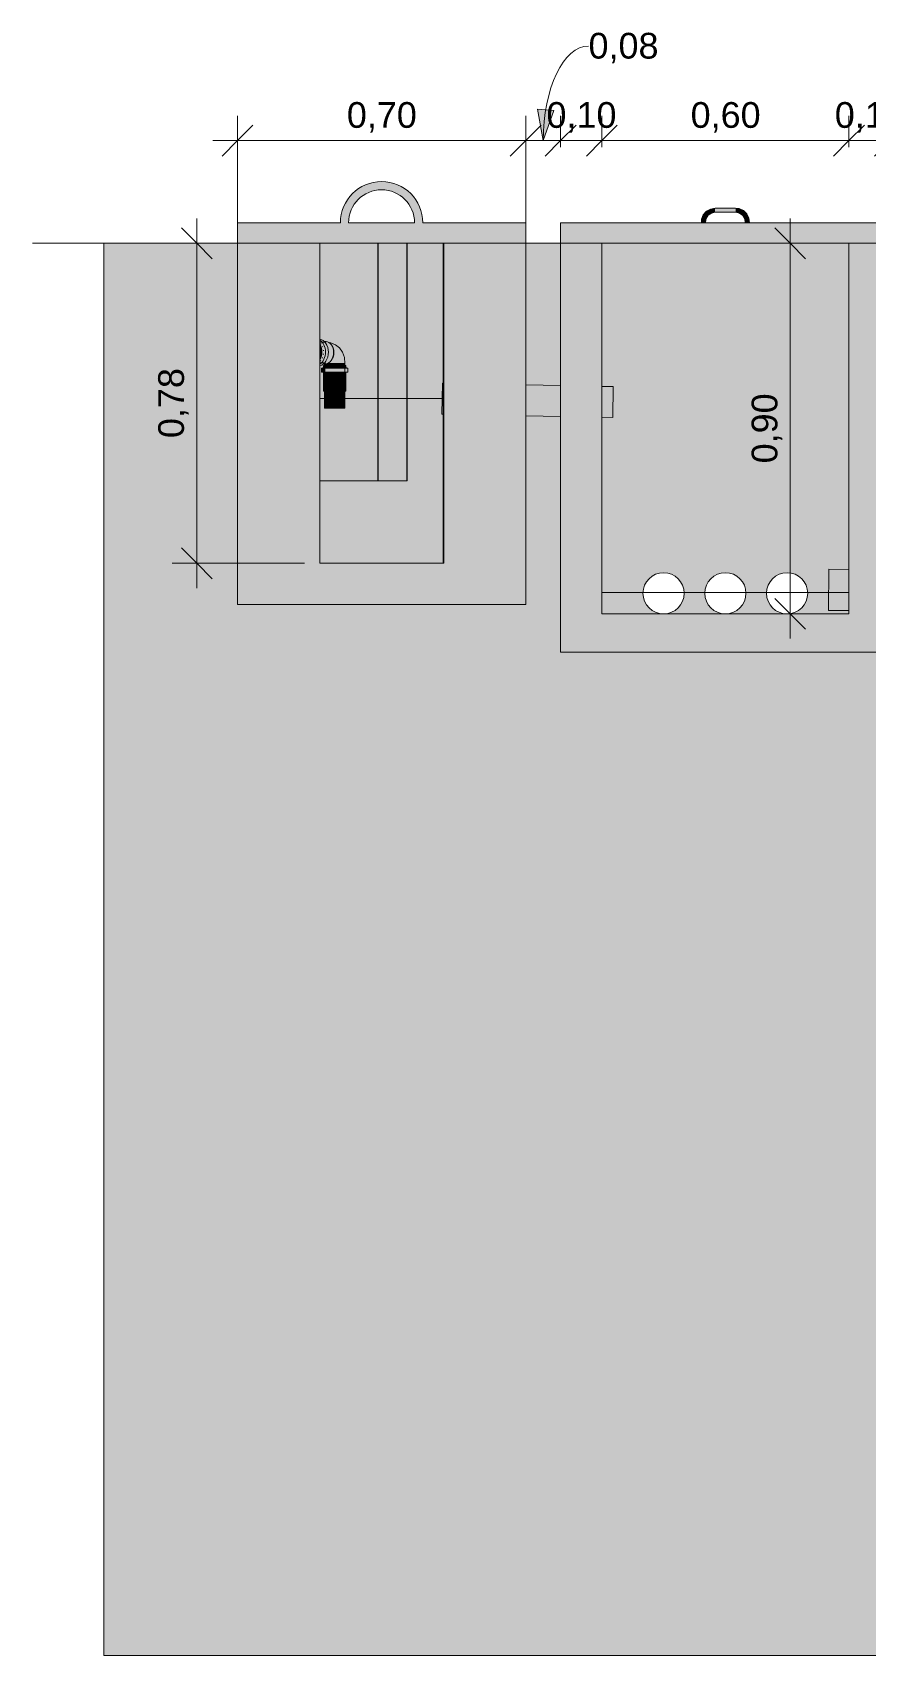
# Model space of a CAD drawing. Header units: metres. Extents: x 42.1 to 94.3, y -3.4 to 61.2.
# Drawn here: x 71.379 to 73.411, y -3.43 to 0.512 of the extents above; entities that cross this region are included whole.
import ezdxf

# ---------------------------------------------------------------- set-up
doc = ezdxf.new("R2010")
doc.units = ezdxf.units.M
doc.linetypes.add('IMPORT-HIDDEN2 _2_', pattern=[0.1875, 0.125, -0.0625])
for name, color, linetype, lineweight in [('A-ANNO-DIMS', 7, 'Continuous', 5), ('A-ANNO-DIMS-25', 7, 'Continuous', 5), ('A-DETL', 7, 'Continuous', 5), ('A-DETL-GENF', 7, 'Continuous', 5), ('A-GENM', 7, 'Continuous', 5), ('A-WALL', 7, 'Continuous', 9), ('ARQ-COTA-50', 7, 'Continuous', 5), ('ARQ-ELEV6', 7, 'Continuous', 5), ('ARQ-PAR', 7, 'Continuous', 5), ('ARQ-PIS', 7, 'Continuous', 5), ('ARQ-POR', 7, 'Continuous', 5), ('P-PIPE', 7, 'Continuous', 5), ('P-SANR-FIXT', 7, 'Continuous', 5)]:
    doc.layers.add(name, color=color, linetype=linetype, lineweight=lineweight)
doc.layers.add('ARQ_1100_BASE_TÉRREO_GARAGEM_dwg', color=7, linetype='Continuous', lineweight=5, true_color=0x767676)
doc.styles.add('Arial', font='arial.ttf', dxfattribs={"height": 0.0625})
doc.dimstyles.new('Diagonal_-_2_5_mm_Arial_-_Preto', dxfattribs={"dimscale": 0.3048, "dimtxt": 0.063766, "dimasz": 0.246063, "dimexe": 0.19685, "dimexo": 0.123031, "dimgap": 0.04101, "dimtad": 1, "dimrnd": 0.01, "dimzin": 0, "dimdsep": 46, "dimtxsty": 'Arial', "dimblk1": 'OBLIQUE', "dimblk2": 'OBLIQUE', "dimsah": 1, "dimcen": 0.09, "dimdle": 0.19685, "dimazin": 0, "dimtfac": 1, "dimtdec": 4, "dimtix": 1, "dimtmove": 0, "dimatfit": 3, "dimfxl": 1, "dimtvp": 1, "dimtolj": 1, "dimtzin": 0, "dimarcsym": 2})
doc.dimstyles.new('Diagonal_-_2_5_mm_Arial_-_Preto_1', dxfattribs={"dimscale": 0.3048, "dimtxt": 0.063766, "dimasz": 0.246063, "dimexe": 0.19685, "dimexo": 0.123031, "dimgap": 0.04101, "dimtad": 1, "dimrnd": 0.01, "dimzin": 0, "dimdsep": 46, "dimtxsty": 'Arial', "dimblk1": 'OBLIQUE', "dimblk2": 'OBLIQUE', "dimsah": 1, "dimcen": 0.09, "dimdle": 0.19685, "dimazin": 0, "dimtfac": 1, "dimtdec": 4, "dimtix": 1, "dimtmove": 1, "dimatfit": 3, "dimfxl": 1, "dimtvp": 1, "dimtolj": 1, "dimtzin": 0, "dimarcsym": 2})
doc.dimstyles.new('Diagonal_-_2_5_mm_Arial_-_Vermelho_2', dxfattribs={"dimscale": 0.3048, "dimtxt": 0.063766, "dimasz": 0.246063, "dimexe": 0.19685, "dimexo": 0.123031, "dimgap": 0.04101, "dimtad": 1, "dimrnd": 0.01, "dimzin": 0, "dimdsep": 46, "dimtxsty": 'Arial', "dimblk1": 'OBLIQUE', "dimblk2": 'OBLIQUE', "dimsah": 1, "dimcen": 0.09, "dimdle": 0.19685, "dimazin": 0, "dimtfac": 1, "dimtdec": 4, "dimtix": 1, "dimtmove": 0, "dimatfit": 3, "dimfxl": 1, "dimtvp": 1, "dimtolj": 1, "dimtzin": 0, "dimarcsym": 2})

# ---------------------------------------------------------------- blocks, each defined once
blk = doc.blocks.new('Revestimento Impemeabilizante _inspeção_ - Revestimento Impemeabilizante _inspeção_-4215463-CC')
at = {"layer": 'A-GENM', "true_color": 0x595959}
blk.add_hatch(color=251, dxfattribs=at).paths.add_polyline_path([(54.5601, -0.8478), (54.5603, -0.8478), (54.5609, -0.7916), (54.6097, -0.792), (54.6097, 0), (54.0097, 0), (54.0097, -0.3476), (54.0377, -0.3481), (54.0362, -0.4231), (54.0097, -0.4226), (54.0097, -0.8478), (54.11, -0.8478), (54.1114, -0.8371), (54.1164, -0.825), (54.1244, -0.8146), (54.1347, -0.8067), (54.1468, -0.8017), (54.1597, -0.8), (54.1727, -0.8017), (54.1847, -0.8067), (54.1951, -0.8146), (54.203, -0.825), (54.208, -0.8371), (54.2097, -0.8478), (54.26, -0.8478), (54.2614, -0.8371), (54.2664, -0.825), (54.2744, -0.8146), (54.2847, -0.8067), (54.2968, -0.8017), (54.3097, -0.8), (54.3227, -0.8017), (54.3347, -0.8067), (54.3451, -0.8146), (54.353, -0.825), (54.358, -0.8371), (54.3597, -0.8478), (54.41, -0.8478), (54.4114, -0.8371), (54.4164, -0.825), (54.4244, -0.8146), (54.4347, -0.8067), (54.4468, -0.8017), (54.4597, -0.8), (54.4727, -0.8017), (54.4847, -0.8067), (54.4951, -0.8146), (54.503, -0.825), (54.508, -0.8371), (54.5097, -0.8478), (54.56, -0.8478)])
blk = doc.blocks.new('Argamassa Impermeável Rampa _Inspeção_ - Argamassa Impermeável Rampa _Inspeção_-3637259-CC')
at = {"layer": 'A-GENM', "true_color": 0x929290}
h = blk.add_hatch(color=252, dxfattribs=at)
h.paths.add_polyline_path([(54.0097, -0.9), (54.1597, -0.9), (54.1468, -0.8983), (54.1347, -0.8933), (54.1244, -0.8854), (54.1164, -0.875), (54.1114, -0.8629), (54.1097, -0.85), (54.1097, -0.8478), (54.0097, -0.8478)])
h.paths.add_polyline_path([(54.3097, -0.9), (54.2968, -0.8983), (54.2847, -0.8933), (54.2744, -0.8854), (54.2664, -0.875), (54.2614, -0.8629), (54.2597, -0.85), (54.2597, -0.8478), (54.2095, -0.8478), (54.2097, -0.85), (54.208, -0.8629), (54.203, -0.875), (54.1951, -0.8854), (54.1847, -0.8933), (54.1727, -0.8983), (54.1597, -0.9), (54.3009, -0.9)])
h.paths.add_polyline_path([(54.4163, -0.9), (54.4597, -0.9), (54.4468, -0.8983), (54.4347, -0.8933), (54.4244, -0.8854), (54.4164, -0.875), (54.4114, -0.8629), (54.4097, -0.85), (54.4097, -0.8478), (54.3595, -0.8478), (54.3597, -0.85), (54.358, -0.8629), (54.353, -0.875), (54.3451, -0.8854), (54.3347, -0.8933), (54.3227, -0.8983), (54.3097, -0.9), (54.4114, -0.9)])
h.paths.add_polyline_path([(54.6097, -0.9), (54.6097, -0.8921), (54.5599, -0.8916), (54.5601, -0.8478), (54.5095, -0.8478), (54.5097, -0.85), (54.508, -0.8629), (54.503, -0.875), (54.4951, -0.8854), (54.4847, -0.8933), (54.4727, -0.8983), (54.4597, -0.9), (54.5604, -0.9)])
at = {"layer": 'A-GENM', "color": 253, "true_color": 0xaaaaaa}
blk.add_line((54.6097, -0.8478), (54.0097, -0.8478), dxfattribs=at)
blk = doc.blocks.new('ARQ_1100_BASE_TÉRREO_GARAGEM_dwg__ARCHTICK-4197735-CC')
at = {"layer": 'ARQ-COTA-50'}
blk.add_line((52.8576, 0), (52.8076, 0), dxfattribs=at)
blk = doc.blocks.new('ARQ_1100_BASE_TÉRREO_GARAGEM_dwg__ARCHTICK-V62-CC')
at = {"layer": 'ARQ-COTA-50'}
blk.add_line((52.694, 0), (52.644, 0), dxfattribs=at)
blk = doc.blocks.new('ARQ_1100_BASE_TÉRREO_GARAGEM_dwg-4178582-CC')
at = {"lineweight": 5}
for p, q in [((52.6277, 0), (52.8326, 0)), ((52.9158, 0), (53.0658, 0)), ((53.8251, 0), (53.9097, 0)), ((53.9097, 0), (53.8251, 0))]:
    blk.add_line(p, q, dxfattribs=at)
at = {"layer": 'ARQ-COTA-50'}
for p, q in [((52.6277, 0), (53.1251, 0)), ((53.1251, 0), (52.6277, 0)), ((53.1251, 0), (52.6277, 0)), ((53.9097, 0), (53.8251, 0)), ((53.8251, 0), (53.9097, 0)), ((53.8251, 0), (53.9097, 0)), ((53.9097, 0), (53.8251, 0))]:
    blk.add_line(p, q, dxfattribs=at)
at = {"layer": 'ARQ-COTA-50', "flags": 128}
blk.add_lwpolyline([(53.1251, 0), (52.8326, 0), (52.6277, 0)], dxfattribs=at)
at = {"layer": 'ARQ-ELEV6'}
for p, q in [((53.8243, 0), (53.909, 0)), ((53.8251, 0), (53.9097, 0)), ((53.9097, 0), (53.8251, 0))]:
    blk.add_line(p, q, dxfattribs=at)
at = {"layer": 'ARQ-ELEV6', "flags": 128}
blk.add_lwpolyline([(52.6277, 0), (53.1158, 0), (53.1251, 0)], dxfattribs=at)
at = {"layer": 'ARQ-PAR'}
for p, q in [((52.6277, 0), (53.1158, 0)), ((52.9158, 0), (52.6277, 0)), ((52.6277, 0), (52.9158, 0)), ((53.1158, 0), (52.6277, 0)), ((52.9158, 0), (52.6277, 0)), ((52.9158, 0), (52.8158, 0)), ((52.9158, 0), (52.8158, 0)), ((53.1251, 0), (52.8326, 0)), ((52.8326, 0), (53.1251, 0)), ((52.9158, 0), (53.1251, 0)), ((52.9158, 0), (53.1158, 0)), ((53.1158, 0), (52.9158, 0)), ((53.1158, 0), (53.1251, 0)), ((53.8251, 0), (53.9097, 0)), ((53.8251, 0), (53.9097, 0)), ((53.9097, 0), (53.8251, 0)), ((53.8251, 0), (53.9097, 0)), ((53.8251, 0), (53.9097, 0))]:
    blk.add_line(p, q, dxfattribs=at)
at = {"layer": 'ARQ-PAR', "flags": 128}
for points in [[(52.6277, 0), (53.1158, 0), (53.1251, 0)], [(52.8158, 0), (52.9158, 0), (52.8158, 0)], [(52.9158, 0), (53.0658, 0), (52.9158, 0)]]:
    blk.add_lwpolyline(points, dxfattribs=at)
blk.add_lwpolyline([(52.9158, 0), (52.8158, 0)], close=True, dxfattribs=at)
at = {"layer": 'ARQ-PIS'}
for p, q in [((52.6277, 0), (52.8326, 0)), ((52.8326, 0), (52.6277, 0))]:
    blk.add_line(p, q, dxfattribs=at)
at = {"layer": 'ARQ-POR', "linetype": 'IMPORT-HIDDEN2 _2_'}
for p, q in [((52.9517, 0), (52.6274, 0)), ((52.7508, 0), (52.6275, 0))]:
    blk.add_line(p, q, dxfattribs=at)
at = {"layer": 'ARQ-POR'}
for p, q in [((52.6277, 0), (52.9158, 0)), ((52.9158, 0), (52.6277, 0)), ((52.7508, 0), (52.7908, 0)), ((52.7908, 0), (52.7508, 0)), ((52.7808, 0), (52.7908, 0)), ((52.8158, 0), (52.7808, 0)), ((52.9158, 0), (53.1158, 0)), ((52.9517, 0), (52.9158, 0)), ((52.9158, 0), (53.1158, 0)), ((53.1158, 0), (52.9516, 0)), ((53.1158, 0), (52.9517, 0))]:
    blk.add_line(p, q, dxfattribs=at)
at = {"layer": 'ARQ-POR', "flags": 128}
for points in [[(52.7908, 0), (52.8008, 0), (52.8158, 0)], [(52.9516, 0), (52.9159, 0), (52.9158, 0)]]:
    blk.add_lwpolyline(points, dxfattribs=at)
for name in ['ARQ_1100_BASE_TÉRREO_GARAGEM_dwg__ARCHTICK-V62-CC', 'ARQ_1100_BASE_TÉRREO_GARAGEM_dwg__ARCHTICK-4197735-CC']:
    blk.add_blockref(name, (0, 0))
at = {"extrusion": (0, 0, -1)}
for name, p in [('ARQ_1100_BASE_TÉRREO_GARAGEM_dwg__ARCHTICK-V62-CC', (-105.338, 0)), ('ARQ_1100_BASE_TÉRREO_GARAGEM_dwg__ARCHTICK-4197735-CC', (-105.6652, 0))]:
    blk.add_blockref(name, p, dxfattribs=at)
blk = doc.blocks.new('ESG_Caixa de Inspeção de Alvenaria - Caixa de Inspeção de Alvenaria-4215458-CC')
at = {"layer": 'P-SANR-FIXT', "true_color": 0x787878}
for points in [[(54.2515, 0.05), (54.2615, 0.0506), (54.2645, 0.0632), (54.2727, 0.0719), (54.2847, 0.0755), (54.2847, 0.0853), (54.2752, 0.0838), (54.2675, 0.0805), (54.26, 0.0742), (54.2552, 0.0675), (54.2521, 0.0587), (54.2515, 0.0501)], [(54.2907, 0.0753), (54.3347, 0.0755), (54.3347, 0.0853), (54.2847, 0.0851), (54.2847, 0.0753), (54.2887, 0.0753)], [(54.368, 0.05), (54.3671, 0.0597), (54.3642, 0.0675), (54.359, 0.0748), (54.352, 0.0805), (54.3437, 0.0841), (54.3347, 0.0851), (54.3347, 0.0753), (54.3468, 0.0719), (54.3554, 0.0628), (54.3582, 0.0506), (54.3679, 0.05)]]:
    blk.add_hatch(color=8, dxfattribs=at).paths.add_polyline_path(points)
at = {"layer": 'P-SANR-FIXT'}
for p, q in [((54.3347, 0.0853), (54.2847, 0.0853)), ((54.2515, 0.05), (54.2615, 0.0506)), ((54.2847, 0.0753), (54.3347, 0.0753)), ((54.358, 0.0506), (54.368, 0.05))]:
    blk.add_line(p, q, dxfattribs=at)
at = {"layer": 'P-SANR-FIXT', "flags": 128}
for points in [[(54.2847, 0.0853), (54.2735, 0.0833), (54.2636, 0.0777), (54.2561, 0.069), (54.252, 0.0584), (54.2515, 0.05)], [(54.368, 0.05), (54.3667, 0.0614), (54.3617, 0.0716), (54.3535, 0.0795), (54.343, 0.0842), (54.3347, 0.0853)], [(54.2615, 0.0506), (54.2628, 0.06), (54.2679, 0.0681), (54.2758, 0.0735), (54.2847, 0.0753)], [(54.3347, 0.0753), (54.3441, 0.0733), (54.3519, 0.0678), (54.3568, 0.0596), (54.358, 0.0506)]]:
    blk.add_lwpolyline(points, dxfattribs=at)
at = {"layer": 'P-SANR-FIXT'}
for centre, start, end in [((54.1597, -0.85), 0, 180), ((54.3097, -0.85), 0, 180), ((54.4597, -0.85), 0, 180), ((54.1597, -0.85), 180, 360), ((54.3097, -0.85), 180, 360), ((54.4597, -0.85), 180, 360)]:
    blk.add_arc(centre, 0.05, start, end, dxfattribs=at)
blk = doc.blocks.new('Joelho 45_90 - Serie Normal - Esgoto - MEP - Tigre - Standard-4206662-CC')
at = {"layer": 'P-PIPE', "true_color": 0xf5ebeb}
for points in [[(53.3253, -0.2965), (53.3287, -0.2959), (53.3346, -0.2922), (53.3393, -0.2869), (53.3427, -0.2807), (53.345, -0.2729), (53.3458, -0.2643), (53.3451, -0.2563), (53.3427, -0.2483), (53.339, -0.2417), (53.335, -0.2373), (53.3296, -0.2341), (53.3253, -0.2333), (53.3253, -0.2355), (53.3314, -0.2408), (53.3361, -0.2491), (53.3385, -0.2592), (53.3382, -0.2712), (53.3354, -0.281), (53.3299, -0.2897), (53.3253, -0.2934), (53.3253, -0.2959)], [(53.3253, -0.2934), (53.3307, -0.2888), (53.3356, -0.2808), (53.3384, -0.2703), (53.3384, -0.2586), (53.3358, -0.2483), (53.331, -0.2402), (53.3253, -0.2355), (53.3256, -0.2417), (53.3256, -0.2418), (53.3294, -0.2463), (53.3322, -0.2519), (53.3339, -0.2581), (53.334, -0.2681), (53.3337, -0.2714), (53.3316, -0.2782), (53.3268, -0.2858), (53.3253, -0.2874), (53.3253, -0.2927)], [(53.3253, -0.2823), (53.3279, -0.2771), (53.3297, -0.2701), (53.3303, -0.2646), (53.3294, -0.2563), (53.3279, -0.251), (53.3253, -0.2466), (53.3253, -0.2494), (53.3268, -0.2523), (53.3285, -0.259), (53.3289, -0.2646), (53.328, -0.2719), (53.3258, -0.2781), (53.3253, -0.2791), (53.3253, -0.2805)], [(53.3474, -0.2894), (53.3491, -0.2889), (53.3547, -0.2841), (53.3585, -0.2772), (53.3605, -0.2699), (53.3605, -0.2606), (53.3584, -0.2525), (53.3543, -0.2459), (53.3492, -0.242), (53.3488, -0.242), (53.3524, -0.2452), (53.3566, -0.253), (53.3585, -0.2614), (53.3583, -0.2704), (53.3556, -0.2794), (53.3515, -0.2861), (53.3479, -0.289)], [(53.3559, -0.2789), (53.3571, -0.2745), (53.3584, -0.2698), (53.3583, -0.2701), (53.356, -0.2784)], [(53.3396, -0.2967), (53.3435, -0.2967), (53.3433, -0.2915), (53.342, -0.2917), (53.3389, -0.2924), (53.3362, -0.2924), (53.3362, -0.2967), (53.3392, -0.2967)], [(53.3435, -0.2915), (53.3433, -0.2914), (53.3427, -0.2915)], [(53.3435, -0.2967), (53.3862, -0.2967), (53.3862, -0.2915), (53.3435, -0.2916), (53.3435, -0.2924)]]:
    blk.add_hatch(color=7, dxfattribs=at).paths.add_polyline_path(points)
h = blk.add_hatch(color=7, dxfattribs=at)
h.paths.add_polyline_path([(53.3391, -0.2924), (53.3462, -0.2904), (53.3518, -0.2857), (53.3561, -0.2781), (53.3583, -0.2701), (53.3582, -0.2598), (53.3558, -0.2511), (53.3515, -0.2442), (53.3464, -0.2401), (53.3396, -0.2384), (53.3361, -0.2386), (53.3396, -0.2423), (53.3432, -0.2495), (53.3453, -0.2576), (53.3458, -0.2655), (53.3446, -0.2745), (53.3426, -0.281), (53.3383, -0.2883), (53.3346, -0.2923), (53.3389, -0.2924)])
h.paths.add_polyline_path([(53.3253, -0.2874), (53.3292, -0.2825), (53.3318, -0.2776), (53.3337, -0.2714), (53.3341, -0.2614), (53.3339, -0.2581), (53.3319, -0.2511), (53.3277, -0.244), (53.3277, -0.2442), (53.3253, -0.2417), (53.3253, -0.2461), (53.3282, -0.2519), (53.3299, -0.2587), (53.3303, -0.2646), (53.3296, -0.2716), (53.3272, -0.2787), (53.3253, -0.2823), (53.3253, -0.2838)])
h = blk.add_hatch(color=7, dxfattribs=at)
h.paths.add_polyline_path([(53.3435, -0.2915), (53.3862, -0.2915), (53.3852, -0.2812), (53.3844, -0.2771), (53.3816, -0.2686), (53.3798, -0.2647), (53.3767, -0.2596), (53.3729, -0.2547), (53.3694, -0.2513), (53.3658, -0.2484), (53.3612, -0.2452), (53.3542, -0.2423), (53.3509, -0.2415), (53.3481, -0.2415), (53.3487, -0.2418), (53.3496, -0.242), (53.355, -0.2467), (53.3589, -0.2538), (53.3607, -0.2613), (53.3603, -0.2709), (53.3578, -0.2789), (53.3537, -0.2852), (53.3483, -0.2892), (53.347, -0.2898), (53.3457, -0.2908), (53.3435, -0.2915)])
h.paths.add_polyline_path([(53.3516, -0.289), (53.3516, -0.289), (53.3531, -0.289)])
at = {"layer": 'P-PIPE'}
for p, q in [((53.3403, -0.2384), (53.3359, -0.2383)), ((53.3574, -0.2555), (53.3572, -0.2546)), ((53.3345, -0.2923), (53.3388, -0.2924)), ((53.3362, -0.2923), (53.3362, -0.2967)), ((53.3435, -0.2915), (53.3426, -0.2915)), ((53.3426, -0.2915), (53.3435, -0.2915)), ((53.3862, -0.2915), (53.3435, -0.2915)), ((53.3435, -0.2915), (53.3862, -0.2915)), ((53.3565, -0.2772), (53.3568, -0.2764)), ((53.3862, -0.2967), (53.3862, -0.2915))]:
    blk.add_line(p, q, dxfattribs=at)
at = {"layer": 'P-PIPE', "flags": 128}
blk.add_lwpolyline([(53.3862, -0.2915), (53.3846, -0.2774), (53.3798, -0.2645), (53.3725, -0.254), (53.3631, -0.2463), (53.3521, -0.2417), (53.3476, -0.2411)], dxfattribs=at)
at = {"layer": 'P-PIPE'}
for centre, major_axis, start_param, end_param in [((53.3233, -0.265), (0.0009, 0.032), 3.271985, 6.233294), ((53.3162, -0.2648), (0.0009, 0.032), 3.600921, 5.90559), ((53.3112, -0.2646), (0.0008, 0.027), 4.015485, 5.493447), ((53.3112, -0.2646), (0.0007, 0.025), 4.109972, 5.393903), ((53.3153, -0.2647), (0.0008, 0.027), 5.57471, 5.65522), ((53.3153, -0.2647), (0.0008, 0.027), 5.255977, 5.269431), ((53.3153, -0.2647), (0.0008, 0.027), 5.230977, 5.255845), ((53.3153, -0.2647), (0.0008, 0.027), 4.527538, 4.608031), ((53.3153, -0.2647), (0.0008, 0.027), 4.856702, 4.93714), ((53.3395, -0.2654), (0.0008, 0.027), 3.161582, 6.303174), ((53.3411, -0.2655), (0.0007, 0.025), 4.208779, 5.255977), ((53.3153, -0.2647), (0.0008, 0.027), 3.809512, 3.889969), ((53.3153, -0.2647), (0.0008, 0.027), 4.184124, 4.208698), ((53.3153, -0.2647), (0.0008, 0.027), 4.208779, 4.233585), ((53.3395, -0.2654), (0.0008, 0.027), 3.141593, 3.161582)]:
    blk.add_ellipse(centre, major_axis=major_axis, ratio=0.70689, start_param=start_param, end_param=end_param, dxfattribs=at)
blk = doc.blocks.new('Luva Simples para Conexão - Serie Normal - Esgoto - MEP - Tigre - Standard-2666-CC')
at = {"layer": 'P-PIPE', "true_color": 0xf5ebeb}
for points in [[(53.3295, -0.3133), (53.3387, -0.3133), (53.3387, -0.3032), (53.3295, -0.3032), (53.3294, -0.3133)], [(53.3383, -0.3032), (53.3394, -0.303), (53.342, -0.302), (53.3337, -0.3021), (53.3305, -0.3032), (53.3377, -0.3032)], [(53.342, -0.302), (53.342, -0.2967), (53.334, -0.2967), (53.3341, -0.302), (53.3396, -0.302)], [(53.3412, -0.3587), (53.342, -0.3587), (53.342, -0.3133), (53.334, -0.3133), (53.334, -0.3587), (53.3396, -0.3587)], [(53.3396, -0.3133), (53.393, -0.3133), (53.3929, -0.3032), (53.3387, -0.3032), (53.3387, -0.3133), (53.3392, -0.3133)], [(53.3429, -0.3032), (53.3919, -0.303), (53.3873, -0.302), (53.342, -0.302), (53.3396, -0.3032), (53.342, -0.3032)], [(53.3433, -0.302), (53.3883, -0.302), (53.3883, -0.2967), (53.342, -0.2967), (53.342, -0.302), (53.3431, -0.302)], [(53.3435, -0.3587), (53.3884, -0.3587), (53.3884, -0.3133), (53.342, -0.3133), (53.342, -0.3587)]]:
    blk.add_hatch(color=7, dxfattribs=at).paths.add_polyline_path(points)
at = {"layer": 'P-PIPE'}
for p, q in [((53.334, -0.302), (53.3294, -0.3032)), ((53.3294, -0.3032), (53.3294, -0.3133)), ((53.3294, -0.3032), (53.3387, -0.3032)), ((53.3294, -0.3133), (53.3387, -0.3133)), ((53.334, -0.2967), (53.334, -0.302)), ((53.342, -0.2967), (53.334, -0.2967)), ((53.334, -0.3133), (53.334, -0.3587)), ((53.342, -0.302), (53.3341, -0.302)), ((53.3387, -0.3032), (53.393, -0.3032)), ((53.3387, -0.3133), (53.393, -0.3133)), ((53.3884, -0.2967), (53.342, -0.2967)), ((53.3884, -0.302), (53.342, -0.302)), ((53.3884, -0.302), (53.3884, -0.2967)), ((53.393, -0.3032), (53.3884, -0.302)), ((53.3884, -0.3587), (53.3884, -0.3133)), ((53.393, -0.3133), (53.393, -0.3032)), ((53.334, -0.3587), (53.342, -0.3587)), ((53.342, -0.3587), (53.3884, -0.3587))]:
    blk.add_line(p, q, dxfattribs=at)
blk = doc.blocks.new('DIMBLOCK38-CC')
at = {"layer": 'A-ANNO-DIMS-25'}
for p, q in [((73.3612, 0.2494), (73.3612, 0.3094)), ((73.4612, 0.2494), (73.4612, 0.3094)), ((73.4612, 0.2494), (73.3612, 0.2494)), ((73.3612, 0.2494), (73.3612, 0.2339)), ((73.4612, 0.2494), (73.4612, 0.2339))]:
    blk.add_line(p, q, dxfattribs=at)
at = {"layer": 'A-ANNO-DIMS-25', "lineweight": 20}
for p, q in [((73.3612, 0.2494), (73.3987, 0.2869)), ((73.4612, 0.2494), (73.4987, 0.2869)), ((73.3612, 0.2494), (73.3237, 0.2119)), ((73.4612, 0.2494), (73.4237, 0.2119))]:
    blk.add_line(p, q, dxfattribs=at)
at = {"layer": 'A-ANNO-DIMS-25', "color": 0, "insert": (73.3269, 0.343), "char_height": 0.0625, "width": 0.202482, "attachment_point": 1, "line_spacing_factor": 0.941778, "style": 'Arial'}
blk.add_mtext('0,10', dxfattribs=at)
blk = doc.blocks.new('_Oblique')
at = {"color": 0, "linetype": 'ByBlock', "lineweight": -2}
blk.add_line((-0.5, -0.5), (0.5, 0.5), dxfattribs=at)
blk = doc.blocks.new('DIMBLOCK39-CC')
at = {"layer": 'A-ANNO-DIMS-25'}
for p, q in [((72.7612, 0.2494), (72.7612, 0.3094)), ((73.3612, 0.2494), (73.3612, 0.3094)), ((73.3612, 0.2494), (72.7612, 0.2494)), ((72.7612, 0.2494), (72.7612, 0.2339)), ((73.3612, 0.2494), (73.3612, 0.2339))]:
    blk.add_line(p, q, dxfattribs=at)
at = {"layer": 'A-ANNO-DIMS-25', "lineweight": 20}
for p, q in [((72.7612, 0.2494), (72.7987, 0.2869)), ((73.3612, 0.2494), (73.3987, 0.2869)), ((72.7612, 0.2494), (72.7237, 0.2119)), ((73.3612, 0.2494), (73.3237, 0.2119))]:
    blk.add_line(p, q, dxfattribs=at)
at = {"layer": 'A-ANNO-DIMS-25', "color": 0, "insert": (72.9769, 0.343), "char_height": 0.0625, "width": 0.202482, "attachment_point": 1, "line_spacing_factor": 0.941778, "style": 'Arial'}
blk.add_mtext('0,60', dxfattribs=at)
blk = doc.blocks.new('DIMBLOCK40-CC')
at = {"layer": 'A-ANNO-DIMS-25'}
for p, q in [((72.6612, 0.2494), (72.6612, 0.3094)), ((72.7612, 0.2494), (72.7612, 0.3094)), ((72.7612, 0.2494), (72.6612, 0.2494)), ((72.6612, 0.2494), (72.6612, 0.2339)), ((72.7612, 0.2494), (72.7612, 0.2339))]:
    blk.add_line(p, q, dxfattribs=at)
at = {"layer": 'A-ANNO-DIMS-25', "lineweight": 20}
for p, q in [((72.6612, 0.2494), (72.6987, 0.2869)), ((72.7612, 0.2494), (72.7987, 0.2869)), ((72.6612, 0.2494), (72.6237, 0.2119)), ((72.7612, 0.2494), (72.7237, 0.2119))]:
    blk.add_line(p, q, dxfattribs=at)
at = {"layer": 'A-ANNO-DIMS-25', "color": 0, "insert": (72.6269, 0.343), "char_height": 0.0625, "width": 0.202482, "attachment_point": 1, "line_spacing_factor": 0.941778, "style": 'Arial'}
blk.add_mtext('0,10', dxfattribs=at)
blk = doc.blocks.new('DIMBLOCK41-CC')
at = {"layer": 'A-ANNO-DIMS-25', "lineweight": 20}
blk.add_hatch(color=256, dxfattribs=at).paths.add_polyline_path([(72.6189, 0.2494), (72.6451, 0.3225), (72.6051, 0.3258)])
for p, q in [((72.6451, 0.3225), (72.6051, 0.3258)), ((72.6051, 0.3258), (72.6189, 0.2494)), ((72.6189, 0.2494), (72.6451, 0.3225)), ((72.5766, 0.2494), (72.6141, 0.2869)), ((72.6612, 0.2494), (72.6987, 0.2869)), ((72.5766, 0.2494), (72.5391, 0.2119)), ((72.6612, 0.2494), (72.6237, 0.2119))]:
    blk.add_line(p, q, dxfattribs=at)
at = {"layer": 'A-ANNO-DIMS-25'}
for p, q in [((72.5766, 0.2494), (72.5766, 0.3094)), ((72.6612, 0.2494), (72.6612, 0.3094)), ((72.6612, 0.2494), (72.5766, 0.2494)), ((72.5766, 0.2494), (72.5766, 0.0375)), ((72.6612, 0.2494), (72.6612, 0.2339))]:
    blk.add_line(p, q, dxfattribs=at)
blk.add_ellipse((72.729, 0.2494), major_axis=(0, 0.2297), ratio=0.479203, start_param=0, end_param=1.570796, dxfattribs=at)
at = {"layer": 'A-ANNO-DIMS-25', "color": 0, "insert": (72.729, 0.5112), "char_height": 0.0625, "width": 0.202482, "attachment_point": 1, "line_spacing_factor": 0.941778, "style": 'Arial'}
blk.add_mtext('0,08', dxfattribs=at)
blk = doc.blocks.new('DIMBLOCK42-CC')
at = {"layer": 'A-ANNO-DIMS-25'}
for p, q in [((71.8766, 0.2494), (71.8766, 0.3094)), ((72.5766, 0.2494), (72.5766, 0.3094)), ((72.5766, 0.2494), (71.8166, 0.2494)), ((71.8766, 0.2494), (71.8766, 0.0375)), ((72.5766, 0.2494), (72.5766, 0.0375))]:
    blk.add_line(p, q, dxfattribs=at)
at = {"layer": 'A-ANNO-DIMS-25', "lineweight": 20}
for p, q in [((71.8766, 0.2494), (71.9141, 0.2869)), ((72.5766, 0.2494), (72.6141, 0.2869)), ((71.8766, 0.2494), (71.8391, 0.2119)), ((72.5766, 0.2494), (72.5391, 0.2119))]:
    blk.add_line(p, q, dxfattribs=at)
at = {"layer": 'A-ANNO-DIMS-25', "color": 0, "insert": (72.1422, 0.343), "char_height": 0.0625, "width": 0.202482, "attachment_point": 1, "line_spacing_factor": 0.941778, "style": 'Arial'}
blk.add_mtext('0,70', dxfattribs=at)
blk = doc.blocks.new('DIMBLOCK47-CC')
at = {"layer": 'A-ANNO-DIMS-25', "color": 1, "true_color": 0xff0000}
for p, q in [((73.2186, 0.06), (73.2186, -0.96)), ((73.2186, 0), (73.1586, 0)), ((73.2186, 0), (73.2342, 0)), ((73.2186, -0.9), (73.1586, -0.9)), ((73.2186, -0.9), (73.2342, -0.9))]:
    blk.add_line(p, q, dxfattribs=at)
at = {"layer": 'A-ANNO-DIMS-25', "color": 1, "lineweight": 20, "true_color": 0xff0000}
for p, q in [((73.2186, 0), (73.1811, 0.0375)), ((73.2186, 0), (73.2561, -0.0375)), ((73.2186, -0.9), (73.1811, -0.8625)), ((73.2186, -0.9), (73.2561, -0.9375))]:
    blk.add_line(p, q, dxfattribs=at)
at = {"layer": 'A-ANNO-DIMS-25', "color": 0, "insert": (73.125, -0.5344), "char_height": 0.0625, "width": 0.202482, "attachment_point": 1, "rotation": 90, "line_spacing_factor": 0.941778, "style": 'Arial'}
blk.add_mtext('0,90', dxfattribs=at)
blk = doc.blocks.new('DIMBLOCK48-CC')
at = {"layer": 'A-ANNO-DIMS-25', "color": 1, "true_color": 0xff0000}
for p, q in [((71.7779, 0.06), (71.7779, -0.8372)), ((71.7779, 0), (71.7179, 0)), ((71.7779, 0), (71.8391, 0)), ((71.7779, -0.7772), (71.7179, -0.7772)), ((71.7779, -0.7772), (72.0393, -0.7772))]:
    blk.add_line(p, q, dxfattribs=at)
at = {"layer": 'A-ANNO-DIMS-25', "color": 1, "lineweight": 20, "true_color": 0xff0000}
for p, q in [((71.7779, 0), (71.7404, 0.0375)), ((71.7779, 0), (71.8154, -0.0375)), ((71.7779, -0.7772), (71.7404, -0.7397)), ((71.7779, -0.7772), (71.8154, -0.8147))]:
    blk.add_line(p, q, dxfattribs=at)
at = {"layer": 'A-ANNO-DIMS-25', "color": 0, "insert": (71.6842, -0.473), "char_height": 0.0625, "width": 0.202482, "attachment_point": 1, "rotation": 90, "line_spacing_factor": 0.941778, "style": 'Arial'}
blk.add_mtext('0,78', dxfattribs=at)

msp = doc.modelspace()

# ---------------------------------------------------------------- hatches: boundary and pattern name
at = {"layer": 'A-DETL-GENF'}
h = msp.add_hatch(color=256, dxfattribs=at)
h.paths.add_polyline_path([(71.8766, 0), (72.5766, 0), (72.5764, 0.05), (72.3266, 0.05), (72.3231, 0.0759), (72.3132, 0.1), (72.2973, 0.1207), (72.2766, 0.1366), (72.2524, 0.1466), (72.2266, 0.15), (72.2007, 0.1466), (72.1766, 0.1366), (72.1558, 0.1207), (72.14, 0.1), (72.13, 0.0759), (72.1266, 0.05), (71.8766, 0.05), (71.8766, 0.03)])
h.paths.add_polyline_path([(72.1493, 0.05), (72.1466, 0.05), (72.1493, 0.0707), (72.1573, 0.09), (72.17, 0.1066), (72.1866, 0.1193), (72.2059, 0.1273), (72.2266, 0.13), (72.2473, 0.1273), (72.2666, 0.1193), (72.2831, 0.1066), (72.2958, 0.09), (72.3038, 0.0707), (72.3066, 0.05)])
msp.add_hatch(color=256, dxfattribs=at).paths.add_polyline_path([(72.8574, 0), (73.4612, 0), (73.4612, 0.05), (72.6612, 0.05), (72.6612, 0), (72.7612, 0)])
at = {"layer": 'A-DETL-GENF', "true_color": 0x606060}
h = msp.add_hatch(dxfattribs=at)
h.set_pattern_fill('FP_5', color=251, style=0, pattern_type=2)
h.set_pattern_definition([(0, (76.18848, -1), (0.15875, 0.15875), [0.15875, -0.15875]), (0, (76.18848, -0.94047), (0.15875, 0.15875), [0.15875, -0.15875]), (0, (76.18848, -0.88094), (0.15875, 0.15875), [0.15875, -0.15875]), (90, (76.20848, -0.86109), (-0.15875, 0.15875), [0.15875, -0.15875]), (90, (76.26748, -0.86109), (-0.15875, 0.15875), [0.15875, -0.15875]), (90, (76.32748, -0.86109), (-0.15875, 0.15875), [0.15875, -0.15875])])
h.paths.add_polyline_path([(80.5674, -3.43), (80.6923, -3.43), (80.6923, 0), (80.1673, 0), (80.1673, -0.6), (80.3673, -0.6), (80.3673, -3.1), (79.1673, -3.1), (79.1673, -1.0588), (76.1673, -1.0288), (76.1673, -2.05), (73.8673, -2.05), (73.8673, -0.8971), (73.4612, -0.8931), (73.4612, -0.993), (72.6612, -0.993), (72.6612, -0.4206), (72.5766, -0.4189), (72.5764, -0.8772), (71.8766, -0.8772), (71.8766, 0), (71.5523, 0), (71.5523, -3.43), (80.542, -3.43)])
h.paths.add_polyline_path([(79.1673, -0.9087), (79.1673, -0.6), (79.3673, -0.6), (79.3673, 0), (76.1673, 0), (76.1673, -0.8787), (79.066, -0.9077)])
h.paths.add_polyline_path([(73.8673, -0.7971), (73.8673, 0), (73.4612, 0), (73.4612, -0.793), (73.7444, -0.7959)])
h.paths.add_polyline_path([(74.9929, -0.55), (74.9929, -0.0413), (74.9896, -0.0413), (74.9896, -0.0354), (74.9826, -0.0339), (74.9826, -0.0174), (74.9896, -0.0174), (74.9896, 0), (74.7673, 0), (74.7673, -0.55), (74.927, -0.55)])
h.paths.add_polyline_path([(75.1429, -0.55), (75.2673, -0.55), (75.2673, 0), (75.1461, 0), (75.1461, -0.0174), (75.1531, -0.0174), (75.1531, -0.0339), (75.1461, -0.0354), (75.1461, -0.0413), (75.1429, -0.0413), (75.1429, -0.4786)])
h.paths.add_polyline_path([(72.6612, -0.3456), (72.6612, 0), (72.5766, 0), (72.5766, -0.3439), (72.6279, -0.3449)])
at = {"layer": 'A-DETL-GENF', "true_color": 0xc0c0c0}
h = msp.add_hatch(dxfattribs=at)
h.set_pattern_fill('FP_4', color=9, style=0, pattern_type=2)
h.set_pattern_definition([(50, (76.18848, -1), (0.1821895, -0.015938), [0.01905, -0.20955]), (355, (76.18848, -1), (-0.035242, 0.1910586), [0.01524, -0.16764]), (100.451, (76.20348, -1.001), (0.146942, 0.1751196), [0.01619, -0.17809]), (46.184, (76.18848, -0.9492), (0.271077, -0.042045), [0.02857, -0.31432]), (96.636, (76.21048, -0.9527), (0.237407, 0.247433), [0.02429, -0.26714]), (351.184, (76.18848, -0.9492), (0.237406, 0.247428), [0.02286, -0.25146]), (21, (76.21348, -0.9619), (0.1516197, -0.102267), [0.01905, -0.20955]), (326, (76.21348, -0.9619), (0.0618035, 0.1841894), [0.01524, -0.16764]), (71.451, (76.22648, -0.97042), (0.213418, 0.081924), [0.01619, -0.17809]), (37.5, (76.18848, -1), (0.0030864, 0.0845511), [0.00838, -0.15723, 0.00838, -0.1618, -0.16828]), (37.5, (76.18848, -1), (0.0030864, 0.0845511), [-0.33579, 0.00838, -0.15989]), (7.5, (76.18848, -1), (0.0668157, 0.1001782), [0.00838, -0.08865, 0.00838, -0.15342, -0.06414]), (7.5, (76.18848, -1), (0.0668157, 0.1001782), [-0.25883, 0.00838, -0.05575]), (327.5, (76.13148, -1), (0.1355866, -0.0057276), [0.00838, -0.05512, 0.00838, -0.18974, -0.26289]), (327.5, (76.13148, -1), (0.1355866, -0.0057276), [-0.26162, 0.00838, -0.25451]), (317.5, (76.10648, -1), (0.1481253, 0.0254287), [0.00838, -0.07417, 0.00838, -0.12319, -0.18669]), (317.5, (76.10648, -1), (0.1481253, 0.0254287), [-0.21412, 0.00838, -0.17831])])
h.paths.add_polyline_path([(73.9673, -2.05), (76.1673, -2.05), (76.1673, 0), (76.0673, 0), (76.0673, -0.05), (76.0173, -0.05), (76.0173, -1.95), (74.0173, -1.95), (74.0173, -0.05), (73.9673, -0.05), (73.9673, 0), (73.8673, 0), (73.8673, -2.05)])
h.paths.add_polyline_path([(73.0362, -0.993), (73.4612, -0.993), (73.4612, 0), (73.3612, 0), (73.3612, -0.9), (72.7612, -0.9), (72.7612, 0), (72.6612, 0), (72.6612, -0.993), (73.0259, -0.993)])
h.paths.add_polyline_path([(72.5729, -0.8772), (72.5766, -0.8772), (72.5764, 0), (72.378, 0), (72.378, -0.7772), (72.0768, -0.7772), (72.0768, 0), (71.8766, 0), (71.8766, -0.8772), (72.5681, -0.8772)])
h.paths.add_polyline_path([(74.927, -0.65), (75.4173, -0.65), (75.4173, -0.05), (75.3673, -0.05), (75.3673, 0), (75.2673, 0), (75.2673, -0.55), (74.7673, -0.55), (74.7673, 0), (74.6673, 0), (74.6673, -0.05), (74.6173, -0.05), (74.6173, -0.65), (74.7673, -0.65)])
h.paths.add_polyline_path([(72.2661, -0.5772), (72.2879, -0.5772), (72.2879, 0), (72.2184, 0), (72.2184, -0.5772)])
at = {"layer": 'A-DETL-GENF', "true_color": 0xd2ffd2}
for points in [[(72.1572, -0.7772), (72.378, -0.7772), (72.378, -0.4149), (72.3728, -0.4148), (72.3733, -0.3772), (72.2879, -0.3772), (72.2878, -0.5772), (72.2184, -0.5772), (72.2184, -0.3772), (72.1377, -0.3772), (72.1377, -0.4), (72.0877, -0.4), (72.0877, -0.3772), (72.0768, -0.3772), (72.0768, -0.7772), (72.1487, -0.7772)], [(72.2661, -0.5772), (72.2879, -0.5772), (72.2879, -0.3772), (72.2184, -0.3772), (72.2184, -0.5772)]]:
    msp.add_hatch(color=254, dxfattribs=at).paths.add_polyline_path(points)
at = {"layer": 'A-WALL', "lineweight": 5, "true_color": 0x787878}
h = msp.add_hatch(color=8, dxfattribs=at)
h.paths.add_polyline_path([(72.0768, -0.3772), (72.0877, -0.3772), (72.0877, -0.3587), (72.0855, -0.3587), (72.0855, -0.3133), (72.0809, -0.3133), (72.081, -0.3032), (72.0856, -0.302), (72.0857, -0.2967), (72.0877, -0.2967), (72.0876, -0.2923), (72.0859, -0.2924), (72.0857, -0.2927), (72.0802, -0.2959), (72.0768, -0.2965), (72.0768, -0.3485)])
h.paths.add_polyline_path([(72.1377, -0.3772), (72.2177, -0.3772), (72.2177, 0), (72.0768, 0), (72.0768, -0.2333), (72.0817, -0.2344), (72.0868, -0.2376), (72.0874, -0.2383), (72.0919, -0.2386), (72.0984, -0.2405), (72.0998, -0.2413), (72.1037, -0.2418), (72.1082, -0.2433), (72.1128, -0.2453), (72.1227, -0.2528), (72.1259, -0.2563), (72.1297, -0.2619), (72.1323, -0.2666), (72.1347, -0.273), (72.136, -0.2778), (72.1371, -0.2835), (72.1377, -0.2915), (72.1377, -0.2967), (72.1399, -0.2967), (72.1399, -0.3021), (72.1444, -0.3034), (72.1445, -0.3133), (72.1399, -0.3133), (72.1399, -0.3587), (72.1377, -0.3587)])
at = {"layer": 'A-WALL', "true_color": 0x787878}
h = msp.add_hatch(color=8, dxfattribs=at)
h.paths.add_polyline_path([(72.2177, -0.3772), (72.2184, -0.3772), (72.2184, 0), (72.2177, 0), (72.2177, -0.3485)])
h.paths.add_polyline_path([(72.2884, -0.3772), (72.2884, 0), (72.2879, 0), (72.2879, -0.3772)])
at = {"layer": 'A-WALL', "lineweight": 5, "true_color": 0x787878}
for points in [[(72.2913, -0.3772), (72.368, -0.3772), (72.368, 0), (72.2884, 0), (72.2884, -0.3772), (72.2896, -0.3772)], [(72.368, -0.3772), (72.3735, -0.3772), (72.3743, -0.3398), (72.3763, -0.3398), (72.3763, 0), (72.368, 0), (72.368, -0.3485)]]:
    msp.add_hatch(color=8, dxfattribs=at).paths.add_polyline_path(points)
at = {"layer": 'A-WALL', "true_color": 0x787878}
for points in [[(72.378, -0.3399), (72.378, 0), (72.3763, 0), (72.3763, -0.3399)], [(72.0768, -0.3772), (72.0768, -0.3772), (72.0768, -0.3485)]]:
    msp.add_hatch(color=8, dxfattribs=at).paths.add_polyline_path(points)
at = {"layer": 'P-PIPE', "true_color": 0x7f7f7f}
msp.add_hatch(color=8, dxfattribs=at).paths.add_polyline_path([(72.0768, -0.2791), (72.0783, -0.2758), (72.0798, -0.2701), (72.0803, -0.2638), (72.0797, -0.2576), (72.0776, -0.251), (72.0768, -0.2494), (72.0768, -0.2781)])
at = {"layer": 'P-PIPE', "true_color": 0x804000}
h = msp.add_hatch(color=36, dxfattribs=at)
h.paths.add_polyline_path([(72.7884, -0.3856), (72.789, -0.3481), (72.7612, -0.3476), (72.7612, -0.3851), (72.7882, -0.3856)])
h.paths.add_polyline_path([(72.6612, -0.3831), (72.6612, -0.3456), (72.5766, -0.3439), (72.5766, -0.3814)])
h.paths.add_polyline_path([(72.378, -0.3774), (72.378, -0.3399), (72.3743, -0.3398), (72.3735, -0.3773)])
for points in [[(72.0877, -0.4), (72.1127, -0.4), (72.1127, -0.3587), (72.0877, -0.3587), (72.0877, -0.381)], [(72.1183, -0.4), (72.1377, -0.4), (72.1377, -0.3587), (72.1127, -0.3587), (72.1127, -0.4)]]:
    msp.add_hatch(color=36, dxfattribs=at).paths.add_polyline_path(points)
h = msp.add_hatch(color=36, dxfattribs=at)
h.paths.add_polyline_path([(72.7877, -0.4231), (72.7884, -0.3856), (72.7612, -0.3851), (72.7612, -0.4226)])
h.paths.add_polyline_path([(72.6612, -0.4206), (72.6612, -0.3831), (72.5766, -0.3814), (72.5766, -0.4189)])
h.paths.add_polyline_path([(72.378, -0.4149), (72.378, -0.3774), (72.3735, -0.3773), (72.373, -0.4148), (72.3735, -0.4148)])
h = msp.add_hatch(color=36, dxfattribs=at)
h.paths.add_polyline_path([(74.0234, -0.8487), (74.0238, -0.7987), (74.0173, -0.7986), (74.0173, -0.8486), (74.0232, -0.8487)])
h.paths.add_polyline_path([(73.8673, -0.8471), (73.8673, -0.7971), (73.4612, -0.7933), (73.4612, -0.843), (73.7444, -0.8459)])
h.paths.add_polyline_path([(73.3612, -0.842), (73.3612, -0.792), (73.3124, -0.7916), (73.3119, -0.8416)])
h = msp.add_hatch(color=36, dxfattribs=at)
h.paths.add_polyline_path([(74.0229, -0.8987), (74.0232, -0.8487), (74.0173, -0.8487), (74.0173, -0.8986), (74.0229, -0.8987)])
h.paths.add_polyline_path([(73.8673, -0.8971), (73.8673, -0.8471), (73.4612, -0.843), (73.4612, -0.8931), (73.7444, -0.8959)])
h.paths.add_polyline_path([(73.3612, -0.8921), (73.3612, -0.842), (73.3119, -0.8416), (73.3116, -0.8916), (73.3119, -0.8916)])

# ---------------------------------------------------------------- linework, layer by layer
at = {"layer": 'A-DETL'}
for p, q in [((72.1266, 0.05), (71.8766, 0.05)), ((71.8766, 0.05), (71.8766, 0)), ((72.3066, 0.05), (72.1466, 0.05)), ((72.5766, 0.05), (72.3266, 0.05)), ((72.5766, 0), (72.5766, 0.05)), ((73.4612, 0.05), (72.6612, 0.05)), ((72.6612, 0.05), (72.6612, 0)), ((71.8766, 0), (71.5523, 0)), ((71.5523, 0), (71.5523, -3.43)), ((71.8766, 0), (71.8766, -0.8772)), ((71.8766, 0), (72.5766, 0)), ((72.0768, -0.7772), (72.0768, 0)), ((72.2184, 0), (72.2184, -0.5772)), ((72.2879, -0.5772), (72.2879, 0)), ((72.378, 0), (72.378, -0.7772)), ((72.5766, -0.8772), (72.5766, 0)), ((72.6612, 0), (72.5766, 0)), ((72.5766, 0), (72.5766, -0.8772)), ((72.6612, 0), (72.6612, -0.993)), ((72.6612, -0.993), (72.6612, 0)), ((72.7612, -0.9), (72.7612, 0)), ((73.3612, 0), (73.3612, -0.9)), ((71.8766, -0.8772), (71.8766, 0)), ((72.6612, 0), (73.4612, 0)), ((72.378, -0.3772), (72.0768, -0.3772)), ((72.0768, -0.3772), (72.0768, -0.7772)), ((72.378, -0.7772), (72.378, -0.3772)), ((72.2184, -0.5772), (72.2879, -0.5772)), ((72.378, -0.7772), (72.0768, -0.7772)), ((72.0768, -0.7772), (72.378, -0.7772)), ((71.8766, -0.8772), (72.5766, -0.8772)), ((72.5766, -0.8772), (71.8766, -0.8772)), ((73.3612, -0.9), (72.7612, -0.9)), ((72.6612, -0.993), (73.4612, -0.993)), ((73.4612, -0.993), (72.6612, -0.993)), ((71.5523, -3.43), (80.6923, -3.43))]:
    msp.add_line(p, q, dxfattribs=at)
for radius in [0.1, 0.08]:
    msp.add_arc((72.2266, 0.05), radius, 360, 180, dxfattribs=at)
at = {"layer": 'A-WALL', "color": 253, "true_color": 0xaaaaaa}
for p, q in [((72.2177, 0), (72.2177, -0.5772)), ((72.2884, -0.5772), (72.2884, 0)), ((72.3763, 0), (72.3763, -0.7772)), ((72.0768, -0.5772), (72.2184, -0.5772)), ((72.2879, -0.5772), (72.2884, -0.5772))]:
    msp.add_line(p, q, dxfattribs=at)
at = {"layer": 'P-PIPE'}
for p, q in [((72.0917, -0.2404), (72.0768, -0.24)), ((72.0768, -0.29), (72.0903, -0.2904)), ((72.0877, -0.2967), (72.0877, -0.4)), ((72.1377, -0.4), (72.1377, -0.2967)), ((72.3743, -0.3398), (72.3728, -0.4148)), ((72.378, -0.3399), (72.3743, -0.3398)), ((72.6612, -0.3456), (72.5766, -0.3439)), ((72.7892, -0.3481), (72.7612, -0.3476)), ((72.7877, -0.4231), (72.7892, -0.3481)), ((72.0877, -0.4), (72.1377, -0.4)), ((72.3728, -0.4148), (72.378, -0.4149)), ((72.5766, -0.4189), (72.6612, -0.4206)), ((72.7612, -0.4226), (72.7877, -0.4231)), ((73.3124, -0.7916), (73.3114, -0.8916)), ((73.3612, -0.792), (73.3124, -0.7916)), ((73.3114, -0.8916), (73.3612, -0.8921))]:
    msp.add_line(p, q, dxfattribs=at)

# ---------------------------------------------------------------- block references
at = {"layer": 'A-GENM', "color": 253, "true_color": 0xaaaaaa}
for name in ['Revestimento Impemeabilizante _inspeção_ - Revestimento Impemeabilizante _inspeção_-4215463-CC', 'Argamassa Impermeável Rampa _Inspeção_ - Argamassa Impermeável Rampa _Inspeção_-3637259-CC']:
    msp.add_blockref(name, (18.7515, 0), dxfattribs=at)
at = {"layer": 'ARQ_1100_BASE_TÉRREO_GARAGEM_dwg', "color": 7}
msp.add_blockref('ARQ_1100_BASE_TÉRREO_GARAGEM_dwg-4178582-CC', (18.7515, 0), dxfattribs=at)
at = {"layer": 'P-PIPE'}
for name in ['Joelho 45_90 - Serie Normal - Esgoto - MEP - Tigre - Standard-4206662-CC', 'Luva Simples para Conexão - Serie Normal - Esgoto - MEP - Tigre - Standard-2666-CC']:
    msp.add_blockref(name, (18.7515, 0), dxfattribs=at)
at = {"layer": 'P-SANR-FIXT'}
msp.add_blockref('ESG_Caixa de Inspeção de Alvenaria - Caixa de Inspeção de Alvenaria-4215458-CC', (18.7515, 0), dxfattribs=at)

# ---------------------------------------------------------------- dimensions: what is measured, and where the dimension line sits
at = {"layer": 'A-ANNO-DIMS'}
dim = msp.add_linear_dim(base=(72.5766, 0.2494), p1=(72.6612, 0.1964), p2=(72.5766, 0), dimstyle='Diagonal_-_2_5_mm_Arial_-_Preto_1', override={"dimpost": '<>', "dimfxl": 0.213852}, dxfattribs=at)
dim.commit()
dim.dimension.update_dxf_attribs({"geometry": 'DIMBLOCK41-CC', "text_midpoint": (72.8302, 0.4695), "dimtype": 160})
for base, p1, p2, override, picture, middle in [((71.8766, 0.2494), (72.5766, 0), (71.8766, 0), {"dimpost": '<>', "dimfxl": 0.7}, 'DIMBLOCK42-CC', (72.2266, 0.2938)), ((72.6612, 0.2494), (72.7612, 0.1964), (72.6612, 0.1964), {"dimpost": '<>', "dimfxl": 0.1}, 'DIMBLOCK40-CC', (72.7112, 0.2938)), ((72.7612, 0.2494), (73.3612, 0.1964), (72.7612, 0.1964), {"dimpost": '<>', "dimfxl": 0.6}, 'DIMBLOCK39-CC', (73.0612, 0.2938)), ((73.3612, 0.2494), (73.4612, 0.1964), (73.3612, 0.1964), {"dimpost": '<>', "dimfxl": 0.1}, 'DIMBLOCK38-CC', (73.4112, 0.2938))]:
    dim = msp.add_linear_dim(base=base, p1=p1, p2=p2, dimstyle='Diagonal_-_2_5_mm_Arial_-_Preto', override=override, dxfattribs=at)
    dim.commit()
    dim.dimension.update_dxf_attribs({"geometry": picture, "text_midpoint": middle})
at = {"layer": 'A-ANNO-DIMS', "color": 1, "true_color": 0xff0000}
for base, p1, p2, override, picture, middle in [((71.7779, -0.7772), (71.8766, 0), (72.0768, -0.7772), {"dimpost": '<>', "dimfxl": 0.802607}, 'DIMBLOCK48-CC', (71.7334, -0.3886)), ((73.2186, -0.9), (73.2717, 0), (73.2717, -0.9), {"dimpost": '<>', "dimfxl": 0.9}, 'DIMBLOCK47-CC', (73.1742, -0.45))]:
    dim = msp.add_linear_dim(base=base, p1=p1, p2=p2, angle=90, dimstyle='Diagonal_-_2_5_mm_Arial_-_Vermelho_2', override=override, dxfattribs=at)
    dim.commit()
    dim.dimension.update_dxf_attribs({"geometry": picture, "text_midpoint": middle})

doc.saveas('drawing.dxf')
